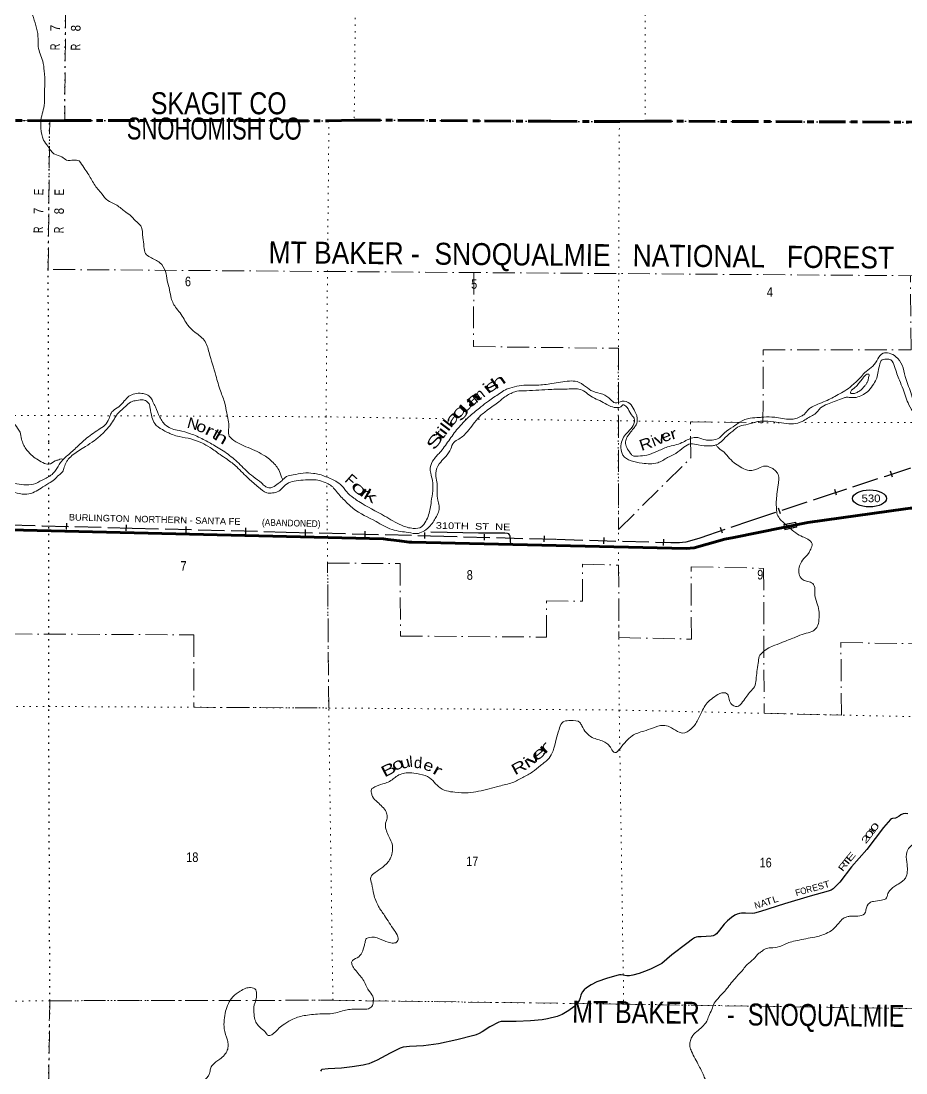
# Model space of a CAD drawing. Header units: feet. Extents: x -1048576 to 137166, y -268550 to 2097152.
# Drawn here: x -205389 to -189268, y 276659 to 295823 of the extents above; entities that cross this region are included whole.
import ezdxf
from ezdxf.enums import TextEntityAlignment as Align

# ---------------------------------------------------------------- set-up
doc = ezdxf.new("R2010")
doc.units = ezdxf.units.FT
doc.header["$LTSCALE"] = 80
for name, pattern in [('DOT_DASHED', [7.7, 5, -1.2, 0.3, -1.2]), ('DOTTED', [1.5, 0.3, -1.2]), ('LONG_DASH_SHORT_DASH', [9.9, 6, -1.2, 1.5, -1.2]), ('LONG_DASHED', [7.5, 6, -1.5])]:
    doc.linetypes.add(name, pattern=pattern)
for name, color, linetype, lineweight in [('11', 7, 'LONG_DASH_SHORT_DASH', 60), ('17', 7, 'Continuous', 25), ('23', 7, 'Continuous', 70), ('29', 7, 'Continuous', 25), ('39', 7, 'Continuous', 13), ('44', 7, 'DOT_DASHED', 13), ('59', 7, 'Continuous', 13), ('6', 7, 'DOTTED', 25), ('63', 7, 'Continuous', 25), ('7', 7, 'DOTTED', 13)]:
    doc.layers.add(name, color=color, linetype=linetype, lineweight=lineweight)
for name, color, linetype in [('12', 7, 'Continuous'), ('30', 7, 'Continuous'), ('41', 7, 'Continuous')]:
    doc.layers.add(name, color=color, linetype=linetype)

msp = doc.modelspace()

# ---------------------------------------------------------------- linework, layer by layer
at = {"layer": '11'}
msp.add_lwpolyline([(-214728.24, 294018.25), (-210210.8, 294028.61), (-210025.17, 294026.93), (-204867.38, 294007.08), (-204592.78, 294013.73), (-199779.82, 294006.8), (-199319.43, 294019.86), (-195737.51, 293996.31), (-194488.76, 293990.36), (-194016.31, 294001.16), (-189219.77, 293980.41), (-188795.9, 293984.1), (-184051.56, 293982.53)], dxfattribs=at)
at = {"layer": '17'}
msp.add_ellipse((-189930.13, 287125.48), major_axis=(309.24, -1), ratio=0.500121, dxfattribs=at)
at = {"layer": '23'}
msp.add_lwpolyline([(-205598.27, 286554.91), (-198788.31, 286387.37), (-198705.22, 286378.21), (-198653.18, 286372.3), (-198491.85, 286351), (-198316.38, 286331.62), (-198268.46, 286328.03), (-193270.97, 286214.62), (-193199.77, 286218.25), (-193125.54, 286227.79), (-192886.9, 286290.85), (-192568.66, 286383.44), (-192401.54, 286416.91), (-191057.26, 286688.75), (-189277.16, 286935.4), (-189187.45, 286945.94), (-189091.37, 286948.29), (-188881.53, 286936.77), (-185797.03, 286689.54), (-185565.24, 286643.51), (-184114.7, 286331.83)], dxfattribs=at)
at = {"layer": '29'}
for points in [[(-196466, 286287.13), (-196473.99, 286356.88), (-196480.8, 286437.81), (-196487.99, 286460.85), (-196504.39, 286478.59), (-196528.59, 286487.92), (-196572.8, 286491.77), (-197053.13, 286493.11), (-197624.13, 286503.92), (-197920.71, 286510.51)], [(-189391.53, 281338.6), (-189434.62, 281311.98), (-189458.27, 281303.96), (-189513.89, 281292.65), (-189533.23, 281286.85), (-189549.54, 281275.05), (-189678.92, 281131.54), (-189979.79, 280732.02), (-190257.17, 280414.98), (-190473.4, 280137.42), (-190513.51, 280093.89), (-190563.78, 280043.62), (-190592.78, 280014.61), (-190612.11, 280001.08), (-190633.11, 279990.34), (-190685.59, 279970.14), (-191010.27, 279876.93), (-191480.58, 279742.71), (-191918.74, 279599.92), (-192028.21, 279569.27), (-192056.44, 279566.05), (-192191.68, 279569.77), (-192261.39, 279569.91), (-192298.12, 279566.05), (-192344.53, 279552.51), (-192385.13, 279531.24), (-192445.15, 279492.84), (-192520.48, 279430.7), (-192578.22, 279371.62), (-192662.68, 279261.78), (-192716.2, 279193.9), (-192744.76, 279175.48), (-192781.5, 279158.08), (-192815.77, 279150.97), (-192995.57, 279139.6), (-193059.92, 279136.81), (-193088.92, 279132.95), (-193118.96, 279121.29), (-193158.53, 279098.14), (-193261.81, 279020.43), (-193535.48, 278812.46), (-193717.54, 278655.62), (-193798.51, 278610.91), (-193920.32, 278549.04), (-194028.68, 278504.81), (-194125.27, 278471.7), (-194241.61, 278439.38), (-194305.08, 278429.16), (-194352.75, 278430.99), (-194457.48, 278444.73), (-194484.9, 278444.63), (-194507.99, 278441.46), (-194703.38, 278384.69), (-194899.43, 278318.16), (-195001.15, 278266.74), (-195088.77, 278211.95), (-195130.69, 278175.87), (-195166.73, 278130.3), (-195188.69, 278075.33), (-195200.29, 278028.92), (-195213.26, 277993.6), (-195233.16, 277963.18), (-195264.1, 277916.78), (-195318.24, 277861.85), (-195409.11, 277794.97), (-195530.28, 277723.66), (-195623.73, 277690.56), (-195799.68, 277642.22), (-195897.13, 277624.23), (-196107.11, 277607.43), (-196369.85, 277595.13), (-196593.82, 277598.58), (-196644.62, 277593.89), (-196686.89, 277583.85), (-196849.66, 277499.46), (-196990.3, 277410.69), (-197042.92, 277377.34), (-197096.13, 277353.72), (-197139.59, 277340.6), (-197446.75, 277260.1), (-197784.84, 277192.55), (-198055.92, 277152.27), (-198312.42, 277140.05), (-198367.35, 277135.66), (-198429.23, 277126), (-198482.45, 277108.32), (-198661.39, 277022.16), (-198901.56, 276892.49), (-198953.2, 276868.84), (-198997.67, 276847.57), (-199051.8, 276828.24), (-199109.81, 276810.84), (-199157.28, 276801.45), (-199355.36, 276768.3), (-199553.7, 276746.93), (-199792.08, 276732.41), (-199907.28, 276722.06), (-199921.87, 276712.23), (-199933.95, 276694.18)], [(-189233.54, 281379.65), (-189279.42, 281384.05), (-189318.61, 281377.72), (-189358.52, 281359), (-189391.53, 281338.6)]]:
    msp.add_lwpolyline(points, dxfattribs=at)
at = {"layer": '39'}
for points in [[(-139726.18, 284721.75), (-139786.61, 284683.23), (-139865.18, 284636.58), (-139935.68, 284589.96), (-139981.99, 284555.51), (-140024.23, 284506.92), (-140030.24, 284490.75), (-140030.24, 284490.75), (-140086.75, 284492.64)], [(-198001.43, 301330.62), (-198155.35, 301303.37), (-198324.72, 301310.78), (-198558.31, 301335.64), (-198787.1, 301398.8), (-198933.75, 301432.03), (-199074.47, 301459.08), (-199219.55, 301470.05), (-199303.58, 301506.07), (-199535.26, 301625.86), (-199737.58, 301700.61), (-199922.11, 301756.83), (-200099.18, 301782.58), (-200322.56, 301813.3), (-200433.23, 301829.64), (-200596.79, 301824.82), (-200705.88, 301818.91), (-200815.39, 301792.8), (-200878.98, 301741.53), (-200970.57, 301702.94), (-201096.05, 301685.23), (-201198.04, 301731.72), (-201308.58, 301754.12), (-201425.62, 301754.43), (-201500.67, 301735.72), (-201574.02, 301700.81), (-201671.3, 301680.52), (-201738.99, 301726.32), (-201805.15, 301747.85), (-201924.54, 301732.04), (-202154.54, 301734.6), (-202311.65, 301749.85), (-202420.46, 301758.08), (-202484.19, 301799.76), (-202577.29, 301886.48), (-202641.03, 301928.16), (-202733.46, 301948.19), (-202793.65, 301965.55), (-202939.63, 301932.09), (-203085.4, 301908.72), (-203166.37, 301896.19), (-203244.38, 301831.06), (-203288.12, 301763.23), (-203335.4, 301620.71), (-203403.78, 301432.13), (-203485.96, 301259.99), (-203557.48, 301115.92), (-203662.71, 300901.81), (-203736.53, 300743.65), (-203765.53, 300606.82), (-203780.85, 300447.49), (-203783.25, 300328.32), (-203757.74, 300192.43), (-203763.22, 300020.78), (-203826.96, 299862.42), (-203944.64, 299731.4), (-204038.02, 299603.94), (-204140.98, 299401.9), (-204252.32, 299084.86), (-204327.86, 298841.86), (-204388.01, 298661.2), (-204499.2, 298251.2), (-204594.95, 298006.59), (-204691.11, 297741.78), (-204800.45, 297523.7), (-204902.37, 297273.15), (-205042.73, 296918.29), (-205115.51, 296711.61), (-205169.37, 296542.95), (-205213.01, 296380.14), (-205239.42, 296271.55), (-205241.7, 296158.44), (-205217.36, 296065.01), (-205179.54, 295938.97), (-205080.53, 295545), (-205074.23, 295356.95), (-204994.85, 295090.66), (-204966.12, 294914.29), (-204956.85, 294673.65), (-204962.41, 294497.97), (-204966.77, 294281.84), (-205004.12, 294131.04), (-205029.33, 293982.01), (-205025.56, 293868.78), (-204979.41, 293655.69), (-204898.98, 293540.93), (-204772.77, 293394.95), (-204646.54, 293350.01), (-204559, 293287.64), (-204429.77, 293291.13), (-204329.11, 293279.03)], [(-209285.05, 295901.51), (-209416.91, 295867.76), (-209492.63, 295715.7), (-209551.84, 295581.49), (-209731.22, 295393.1), (-209854.66, 295276.34), (-209913.14, 295178.49), (-209950.04, 295049.91), (-210044.55, 294966.92), (-210118.55, 294899.69), (-210126.03, 294829.12), (-210114.72, 294689.47), (-210134.47, 294611.06), (-210051.29, 294532.61), (-209930.24, 294431.19), (-209901.53, 294353.84), (-209926.98, 294192.69), (-209943.62, 294067.74), (-209914.65, 293903.49), (-209867.97, 293716.66), (-209846.84, 293663.7), (-209818.47, 293469.16), (-209820.41, 293273.19), (-209820.68, 293160.04), (-209740.25, 293045.28), (-209683.24, 292870.37), (-209664.74, 292787.15), (-209490.62, 292714.99), (-209378.37, 292577.37), (-209282.68, 292518.88), (-209145.46, 292518.17), (-209069.46, 292484.33), (-209006.86, 292386.09), (-208838.96, 292305.96), (-208722.04, 292299.59), (-208648.42, 292247.61), (-208545.89, 292128.37), (-208478.16, 292084.59), (-208302.82, 292073.01), (-208236.62, 292053.51), (-208102.64, 291992.24), (-207958.26, 291946.93), (-207867.72, 291933.01), (-207795.88, 291893.18), (-207696.52, 291816.44), (-207539.66, 291789.07), (-207393.87, 291713.42), (-207267.97, 291652.32), (-207213.97, 291527.98), (-207200.4, 291400.41), (-207166.27, 291191.61), (-207070.56, 291034.11), (-206963.12, 290858.19), (-206882.71, 290642.4), (-206842.75, 290522.39), (-206800.9, 290396.27), (-206666.4, 290361.27), (-206590.51, 290321.36), (-206528.65, 290186.77), (-206555.18, 290072.12), (-206544.55, 289999.16), (-206510.11, 289905.53), (-206509.81, 289820.65), (-206468.83, 289751.14), (-206385.98, 289656.54), (-206313.09, 289568.2), (-206308.63, 289489.3), (-206363.12, 289389.35), (-206296.49, 289291.04), (-206144.01, 289146.55), (-206144.68, 289013.2), (-206146.15, 288940.49), (-206044.37, 288883.91), (-205874.7, 288791.62), (-205736.22, 288653.48), (-205674.7, 288601.74), (-205545.17, 288520.35), (-205452.6, 288407.37), (-205407.71, 288331.71), (-205377.96, 288205.84), (-205347.56, 288112.29), (-205298.76, 288030.49), (-205202.11, 287919.45), (-205106.75, 287844.81), (-204989.04, 287777.8), (-204880.68, 287747.35), (-204766.41, 287809.74), (-204703.42, 287830.71), (-204656.7, 287845.95), (-204613.98, 287837.69)], [(-204329.11, 293279.03), (-204242.88, 293152.03), (-204170.32, 293047.53), (-204055.26, 292849.24), (-203919.49, 292676.8), (-203808.97, 292553.36), (-203667.13, 292481.83), (-203508.07, 292363.49), (-203402.7, 292284.6), (-203303.8, 292185.64), (-203208.84, 292090.8), (-203170.68, 291881.91), (-203149.81, 291715.8), (-203120.15, 291585.89), (-203038.7, 291521.63), (-202859.15, 291419.04), (-202757.39, 291261.43), (-202728.45, 291095.16), (-202692.65, 290969.16), (-202659.68, 290802.81), (-202574.75, 290611.18), (-202492.15, 290504.46), (-202347.31, 290281.33), (-202250.51, 290178.37), (-202050.15, 290006.66), (-201963.81, 289784.69), (-201839.11, 289363.93), (-201755.97, 289083.43), (-201675.77, 288857.54), (-201640.91, 288685.09), (-201605.94, 288417.67), (-201604.6, 288284.28), (-201545.59, 288208.34), (-201252.07, 288052.96), (-200936.44, 287893.11), (-200755.96, 287735.95), (-200695.14, 287649.87), (-200645.38, 287515.51), (-200620.47, 287464.61)], [(-193609.35, 288066.48), (-193351.53, 288142.17), (-193152, 288229.12), (-193057.07, 288233.3), (-192920.67, 288192.19), (-192834.01, 288186.42), (-192702.36, 288210.07), (-192572.99, 288320.65), (-192415.33, 288432.69), (-192294.56, 288517.17), (-192103.43, 288588.13), (-191941.72, 288601.07), (-191856.8, 288609.49), (-191659.14, 288603.53), (-191371.25, 288569.51), (-191274.13, 288581.72), (-191176.45, 288622.21), (-191115.11, 288661.4), (-191038.64, 288750.81), (-190975.21, 288794), (-190704.43, 288911.86), (-190475.97, 289032.6), (-190347.29, 289108.84), (-190222.2, 289207.38), (-190080.11, 289348.02), (-189995.49, 289441.3), (-189872.54, 289533.83), (-189778.99, 289669.37), (-189682.1, 289770.49), (-189575.15, 289770.38), (-189449.28, 289707.26), (-189339.33, 289555.54), (-189280.99, 289346.25), (-189179.95, 289053.27), (-189057.04, 288743.68), (-189023.4, 288710.68), (-188886.51, 288693.81), (-188635.33, 288640.31), (-188296.61, 288524.45), (-188126.73, 288442.26), (-188054.85, 288404.46), (-187926.35, 288371.59), (-187776.75, 288384.78), (-187575.14, 288374.7), (-187385.85, 288354.77), (-187168.35, 288332.25), (-186915.11, 288280.73), (-186760.44, 288245.32), (-186634.73, 288174.12), (-186422.49, 288091.08), (-186285.69, 288070.17), (-186203.18, 288058.43), (-186057.65, 288069.68), (-185893.56, 288100.76), (-185720.87, 288157.94), (-185605.28, 288185.95), (-185499.56, 288224.26), (-185379.2, 288288.54), (-185253.7, 288407.28), (-185128.59, 288606.86), (-185078, 288813.98), (-185034.35, 288976.78), (-184850.21, 289201.45), (-184728.38, 289338.45), (-184596.46, 289475.24), (-184432.55, 289597.26), (-184373.56, 289620.33), (-184300.57, 289637.07), (-184176.15, 289602.26), (-184115.8, 289592.98), (-184087.62, 289589.76)], [(-195509.32, 289118.68), (-195363.96, 289121.84), (-195252.97, 289121.65), (-195142.71, 289085.11), (-195035.33, 289006.18), (-194911.6, 288937.04), (-194783.68, 288875.89), (-194643.9, 288802.39), (-194523.27, 288779.78), (-194460.37, 288796.71), (-194423.41, 288828.31), (-194353.54, 288790.54), (-194281.38, 288665.85), (-194220.44, 288585.83), (-194237.21, 288454.82), (-194330.31, 288341.5), (-194413.08, 288240.09), (-194455.91, 288117.68), (-194450.65, 287978.15), (-194425.73, 287913), (-194276.39, 287813.03), (-194075.48, 287768.62), (-193790.8, 287775.07), (-193609.27, 287870.47), (-193462.44, 287946.35), (-193312.81, 288060.57), (-193190.51, 288120.78), (-193051.69, 288099.83), (-192830.03, 288083.29), (-192757.21, 288091.94), (-192663.48, 288136.55), (-192558.6, 288233.47), (-192422.97, 288354.03), (-192304.22, 288438.56), (-192141.98, 288477.76), (-191991.77, 288521.24), (-191888.6, 288533.33), (-191674.9, 288523.02), (-191491.77, 288497.14), (-191316.43, 288485.57), (-191160.17, 288528.93), (-191062.12, 288587.6), (-190890.42, 288695.32), (-190846.96, 288749.01), (-190730.31, 288829.53), (-190478.09, 288927.56), (-190408.93, 288954.48), (-190356.15, 288969.59), (-190281.6, 288964.07), (-190144.14, 288975.47), (-190042.3, 289021.94), (-189941.94, 289094.71), (-189854.73, 289216.23), (-189800.2, 289318.2), (-189775.57, 289438.95), (-189742.5, 289577.71), (-189717.07, 289637.83), (-189623.74, 289662.24), (-189541.28, 289648.47), (-189475.1, 289527.93), (-189385.3, 289277.61), (-189319.93, 289116.67), (-189214.73, 288829.67), (-189110.91, 288674.03), (-188895.7, 288538.4), (-188652.04, 288412.31), (-188410.29, 288391.33), (-188113.73, 288286.41), (-187817.32, 288274.45), (-187582.87, 288292.01), (-187312.72, 288278.55), (-187117.25, 288264.55), (-186896.12, 288221.76), (-186628.09, 288103.26), (-186502.27, 288038.12), (-186382.45, 287975.11), (-186283.77, 287965.06), (-186101.81, 287981.65), (-185974.4, 287995.27), (-185833.98, 288053.1), (-185686.48, 288062.28), (-185520.17, 288103.43), (-185350.33, 288219.26), (-185206.63, 288339.66), (-185080.2, 288504.86), (-185004.68, 288646.82), (-184956.67, 288825.7), (-184888.82, 288988.03), (-184767.4, 289104.83), (-184654.12, 289217.75), (-184551.14, 289320.77)], [(-190016.93, 289179.05), (-190109.66, 289083.9), (-190174.91, 289050.85), (-190245.84, 289036.1), (-190277.91, 289046.84), (-190273.34, 289073.02), (-190191.06, 289150.18), (-190129.12, 289219.67), (-190069.11, 289293.24), (-190027.67, 289346.97), (-189956.12, 289392.02), (-189942.04, 289389.72), (-189940.52, 289365.45), (-189956.02, 289297.05), (-189962.73, 289264.86), (-189985.85, 289218.84), (-190016.93, 289179.05)], [(-204347.12, 288086.3), (-204217.63, 288202.94), (-203973.91, 288379.95), (-203863.34, 288458.57), (-203786.18, 288582.32), (-203743.71, 288686.55), (-203718.85, 288718.38), (-203610.35, 288795.03), (-203507.28, 288902.09), (-203422.82, 288987.3), (-203316.95, 289033.68), (-203189.7, 289039.23), (-203101.3, 289019.29), (-203023.85, 288957.12), (-202984.94, 288885.63), (-202938.36, 288793.77), (-202861.37, 288608.36), (-202743.44, 288452.44), (-202635.64, 288393.71), (-202511.14, 288362.95), (-202302.45, 288304.23), (-202068.39, 288202.58), (-201858.86, 288085.25), (-201617.78, 287930.92), (-201397.62, 287740.64), (-201161.84, 287523.78), (-201008.8, 287407.57), (-200943.41, 287347.67), (-200875.35, 287320.05), (-200806.52, 287330.8), (-200702.21, 287399.45), (-200638.66, 287448.7), (-200552.38, 287523.76), (-200432.67, 287555.73), (-200246.35, 287588.39), (-200062.82, 287582.72), (-199954.26, 287562.37), (-199833.99, 287521.58), (-199630.11, 287424.57), (-199515.1, 287323.27), (-199462.06, 287251.49), (-199327.21, 287133.63), (-199233.67, 287069.13), (-198764.74, 286805.19), (-198459.36, 286637.46), (-198242.56, 286580.6), (-198090.61, 286609.91), (-198015.95, 286709.45), (-197963.12, 286827.62), (-197915.9, 287067.14), (-197894, 287452.65), (-197925.64, 287584.62), (-197933.69, 287685.81), (-197868.06, 287838.07), (-197742.03, 287983.07), (-197578.1, 288206.12), (-197408.16, 288427.03), (-197208.29, 288631.18), (-197013.31, 288792.99), (-196873.93, 288899.33), (-196773.62, 288970.07), (-196669.39, 289034.68), (-196562.99, 289107.33), (-196483.7, 289136.06), (-196311.3, 289179.1), (-195988.17, 289190.85), (-195719.22, 289217.83), (-195399.43, 289264), (-195260.37, 289255.16), (-195102.79, 289163.12), (-194973.34, 289077.69), (-194792.81, 289023.58), (-194649.4, 288929.8), (-194567.92, 288867.56), (-194436.14, 288897.26), (-194299.78, 288854.13), (-194221.41, 288737.4), (-194172.98, 288637.42), (-194162.47, 288558.4), (-194176.12, 288481.89), (-194215.71, 288420.04), (-194277.86, 288340.45), (-194344.33, 288246.8), (-194376.46, 288154.49), (-194352.27, 288052.98), (-194285.81, 287946.58), (-194250.27, 287907.48), (-194147.55, 287897.35), (-193987.74, 287916.4), (-193808.84, 287981.54), (-193609.35, 288066.48)], [(-206150.29, 287435.19), (-205989.28, 287413.79), (-205884.13, 287423.82), (-205764.36, 287358.8), (-205618.69, 287277.09), (-205458.33, 287223.38), (-205281.14, 287203.69), (-205141.05, 287245.35), (-205024.64, 287313.76), (-204881.59, 287401.84), (-204781.28, 287472.59), (-204703.08, 287547.81), (-204635.2, 287611.12), (-204601.26, 287693.29), (-204558.83, 287795.5), (-204527.68, 287839.34), (-204332.73, 287999.13), (-204216.2, 288073.59), (-204052.62, 288179.45), (-203904.77, 288305.83), (-203816.11, 288399.03), (-203760.22, 288468.64), (-203687.37, 288578.33), (-203647.7, 288644.22), (-203577.52, 288721.63), (-203485.07, 288802.64), (-203396.74, 288879.68), (-203309.43, 288906.23), (-203186.01, 288921.96), (-203103.75, 288898.1), (-203056.35, 288846.64), (-203037.73, 288769.48), (-203004.64, 288609.19), (-202954.56, 288490.99), (-202811.51, 288379.03), (-202629.7, 288288.52), (-202505.32, 288251.69), (-202294.28, 288209.1), (-202097.97, 288136.49), (-201946.25, 288054.66), (-201761.21, 287923.68), (-201635.8, 287838.33), (-201458.99, 287699.43), (-201241.33, 287484.95), (-201062.83, 287329.84), (-200913.5, 287229.88), (-200806.62, 287225.73), (-200694.98, 287257.86), (-200619, 287323.03), (-200514.32, 287409.85), (-200378.35, 287447.56), (-200208.53, 287462.36), (-199950.4, 287453.18), (-199818.24, 287402.05), (-199730.46, 287351.81), (-199661.37, 287275.67), (-199580.61, 287177.07), (-199497.56, 287092.57), (-199337.1, 286943.89), (-198922.15, 286705.27), (-198630.44, 286560.04), (-198471.73, 286524.54), (-198336.9, 286505.69), (-198149.54, 286489.84), (-198039.59, 286538.17), (-197934.88, 286627.01), (-197866.43, 286718.6), (-197820.42, 286798.51), (-197777.96, 286902.74), (-197774.15, 286991.57), (-197798.29, 287095.1), (-197810.37, 287396.42), (-197831.97, 287526.17), (-197833.22, 287564.59), (-197825.78, 287633.15), (-197743.93, 287789.13), (-197653.13, 287888.35), (-197561.43, 288032.01), (-197506.66, 288146.1), (-197414.62, 288206.91), (-197254.42, 288345.16), (-197154.9, 288476.54), (-197039.12, 288613.66), (-196889.3, 288737.98), (-196684.47, 288887.47), (-196573.67, 288978.22), (-196483.85, 289028.97), (-196394.23, 289069.61), (-196240.51, 289086.76), (-195787.99, 289110.08), (-195509.32, 289118.68)], [(-214816.94, 284793.66), (-214753.48, 284828.09), (-214663.7, 284876.82), (-214569.8, 284929.51), (-214467.55, 284996.18), (-214377.73, 285046.92), (-214251.52, 285100.99), (-214096.66, 285174.69), (-213956.25, 285232.51), (-213880.96, 285263.35), (-213807.93, 285282.1), (-213599.66, 285302.2), (-213436.55, 285284.81), (-213307.89, 285260.02), (-213171.74, 285206.79), (-213033.73, 285145.44), (-212897.37, 285102.31), (-212756.69, 285073.25), (-212557.76, 285030.89), (-212339.3, 284955.82), (-212165.23, 284881.63), (-212027.83, 284789.98), (-211907.93, 284731.02), (-211763.26, 284699.85), (-211664.25, 284705.96), (-211431.57, 284735.68), (-211206.8, 284773.64), (-210935.59, 284812.69), (-210818.06, 284836.62), (-210653.44, 284893.96), (-210521.01, 284955.98), (-210434.74, 285031.05), (-210373.87, 285147.04), (-210314.82, 285273.16), (-210233.79, 285388.75), (-210127.14, 285473.51), (-210006.61, 285545.88), (-209872.41, 285595.74), (-209791.19, 285620.39), (-209690.16, 285626.46), (-209479.49, 285565.69), (-209324.08, 285566.64), (-209181.92, 285511.27), (-209048.74, 285510.64), (-208825.33, 285580.95), (-208642.63, 285633.89), (-208548.94, 285676.48), (-208508.5, 285780.75), (-208485.47, 285921.74), (-208500.47, 286178.66), (-208507.21, 286344.49), (-208486.69, 286461.28), (-208450.83, 286638.38), (-208424.22, 286757.07), (-208416.25, 286851.88), (-208352.16, 286927.39), (-208227.4, 287009.77), (-208015.02, 287233.88), (-207905.04, 287383.24), (-207846.4, 287489.17), (-207832.1, 287598), (-207855.06, 287760.11), (-207838.66, 287872.94), (-207805.91, 287995.54), (-207759.9, 288075.45), (-207615.19, 288246.35), (-207549.05, 288323.84), (-207448.65, 288398.62), (-207316.59, 288442.47), (-207166.5, 288479.89), (-207039.49, 288473.32), (-206895.68, 288399.74), (-206802.94, 288294.84), (-206705.97, 288199.95), (-206598.41, 288030.1), (-206474.58, 287865.98), (-206326.71, 287693.3), (-206229.33, 287618.62), (-206057.35, 287540.43), (-205898.64, 287504.94), (-205761.3, 287510.29), (-205641, 287471.52), (-205507.19, 287402.17), (-205336.17, 287376.54), (-205160.43, 287385.17), (-205005.56, 287458.87), (-204823.83, 287564.36), (-204761.88, 287633.85), (-204668.09, 287781.51), (-204519.83, 287928.09), (-204347.12, 288086.3)], [(-191614.2, 286830.52), (-191626.16, 286937.85), (-191629.6, 287067.24), (-191618.76, 287204.43), (-191597.18, 287373.74), (-191582.84, 287484.59), (-191609.04, 287586.14), (-191658.41, 287639.66), (-191692.1, 287670.64), (-191752.08, 287698.11), (-191806.22, 287715.35), (-191923.8, 287689.4), (-192122.71, 287632.74), (-192256.85, 287685.93), (-192370.49, 287754.87), (-192479.48, 287854.04), (-192582.14, 287967.22), (-192679.51, 288041.9), (-192711.02, 288080.92), (-192723.9, 288102.12)], [(-198998.15, 281839.03), (-198928.71, 281880.08), (-198749.92, 281939.16), (-198650.1, 281985.67), (-198574.24, 282044.78), (-198374.83, 282125.67), (-198233.67, 282120.84), (-198024.69, 282076.27), (-197885.27, 281984.58), (-197784.55, 281875.48), (-197640.78, 281799.87), (-197483.88, 281774.52), (-197243.99, 281761.66), (-197053.71, 281790.21), (-196861.05, 281836.89), (-196678.44, 281885.79), (-196437, 281949.68), (-196249.49, 282040.92), (-196071.87, 282142.46), (-195924.18, 282260.75), (-195770.12, 282395.09), (-195696.87, 282524.97), (-195642.11, 282738.07), (-195588.09, 282914.82), (-195539.33, 283031.04), (-195498.34, 283062.56), (-195378.95, 283078.37), (-195208.1, 283044.65), (-195173.01, 282983.34), (-195094.76, 282860.54), (-194981.53, 282771.4), (-194777.16, 282698.62), (-194697.48, 282646.52), (-194638.43, 282572.6), (-194573.41, 282494.52), (-194470.84, 282577.35), (-194365.39, 282702.55), (-194256.44, 282801.41), (-194042.79, 282888.09), (-193884.26, 282943.53), (-193689.54, 282992.19), (-193573.07, 282963.6), (-193431.44, 282881.98), (-193298.79, 282855.09), (-193217.2, 282897.92), (-193095.53, 283026.84), (-193001.01, 283210.85), (-192865.52, 283424.37), (-192754.76, 283513.09), (-192622.17, 283583.19), (-192535.59, 283573.39), (-192492.76, 283495.75), (-192456.59, 283387.93), (-192344.68, 283333.17), (-192244.08, 283418.05), (-192165.23, 283525.6), (-192098.96, 283609.15), (-192028.7, 283690.6), (-191997.77, 283823.34), (-191982.69, 283970.55), (-191959.38, 284125.68), (-191938.78, 284246.51), (-191874.57, 284328.07), (-191768.13, 284402.74), (-191656.16, 284451.03), (-191487.3, 284518.39), (-191277.81, 284599.08), (-191121.18, 284660.62), (-190981.09, 284702.29), (-190919.72, 284743.5), (-190873.87, 284815.33), (-190850.8, 284958.34), (-190854.37, 285081.67), (-190889.8, 285225.84), (-190928.78, 285394.33), (-190938.03, 285535.96), (-191007.37, 285599.98), (-191099.72, 285624.05), (-191177.45, 285672.07), (-191219.76, 285775.97), (-191213.93, 285864.76), (-191152.7, 285998.93), (-191045.27, 286122.07), (-191003.25, 286204.08), (-190979.15, 286298.57), (-191058.13, 286385.01), (-191150.07, 286429.27), (-191275.85, 286496.44), (-191404.77, 286608.12), (-191553.5, 286738.38), (-191614.2, 286830.52)], [(-192838.82, 276304.68), (-192832.67, 276351.42), (-192879.09, 276451.36), (-192941.03, 276581.91), (-193039.76, 276789.99), (-193173.73, 277051.3), (-193202.2, 277140.77), (-193198.43, 277227.59), (-193170.53, 277309.88), (-193079.65, 277413.14), (-192983.09, 277498.11), (-192896.24, 277601.45), (-192860.03, 277695.7), (-192805.18, 277813.83), (-192760.5, 277928.12), (-192673.53, 278037.52), (-192535.23, 278190.36), (-192450.28, 278299.8), (-192357.27, 278409.09), (-192229.3, 278550), (-192158.92, 278637.51), (-192046.02, 278732.25), (-191946.99, 278839.4), (-191885.61, 278880.61), (-191836.46, 278916), (-191731.08, 278938.15), (-191573.2, 278961.28), (-191469.34, 279007.7), (-191377.87, 279040.23), (-191250.09, 279072.04), (-191089.99, 279105.23), (-190930.02, 279132.35), (-190720.77, 279200.93), (-190602.31, 279271.31), (-190493.03, 279386.33), (-190410.58, 279471.58), (-190323.07, 279508.23), (-190264.36, 279517.16), (-190141.27, 279516.73), (-190025.43, 279556.86), (-189995.68, 279631.03), (-189928.48, 279761.04), (-189861.42, 279783.95), (-189713.63, 279807.28), (-189619.9, 279851.88), (-189602.66, 279906.1), (-189566.9, 279978.13), (-189433.57, 280084.59), (-189331.33, 280151.26), (-189275.64, 280210.77), (-189243.05, 280325.3), (-189246.5, 280454.69), (-189258.76, 280646.89), (-189218.36, 280749.14), (-189091.09, 280855.72), (-188976.2, 280948.41), (-188872.94, 281065.57), (-188841.5, 281123.54), (-188785.56, 281195.17), (-188658.56, 281188.6), (-188536.91, 281216.49), (-188491.8, 281251.96), (-188440.06, 281315.59), (-188319.53, 281387.96), (-188133.8, 281491.35), (-187920.28, 281571.97), (-187830.46, 281622.72), (-187622.29, 281737.79), (-187486.06, 281888.65), (-187330.48, 282097.72), (-187247.18, 282225.38), (-187144.81, 282298.11), (-186984.86, 282424.24), (-186889.82, 282533.49), (-186764.2, 282658.29), (-186679.41, 282759.65), (-186624.56, 282877.78), (-186557.11, 283019.9), (-186510.41, 283134.15), (-186436.83, 283280.19), (-186356.47, 283462.47), (-186332.89, 283530.71), (-186365.88, 283596.02), (-186377.88, 283701.34), (-186356, 283785.77), (-186288.98, 284006.71), (-186235.79, 284242.06), (-186197.71, 284429.23), (-186173.71, 284618.69), (-186183.87, 284814.89), (-186188.05, 284907.93)], [(-202242.92, 276387.94), (-202236.01, 276395.2), (-202182.42, 276450.71), (-202129.36, 276479.96), (-202045.51, 276534.87), (-201983.81, 276592.24), (-201954.39, 276650.25), (-201938.56, 276734.8), (-201902.88, 276802.8), (-201767.54, 276909.22), (-201683.2, 276988.36), (-201631.06, 277072.19), (-201615.06, 277164.82), (-201629.32, 277258.06), (-201687.7, 277465.33), (-201686.5, 277624.94), (-201661.13, 277782.04), (-201611.88, 277922.51), (-201532.7, 278046.21), (-201395.46, 278146.53), (-201293.42, 278203.1), (-201206.43, 278213.49), (-201114.45, 278171.25), (-201101.19, 278128.55), (-201099.07, 278033.53), (-201149.09, 277854.69), (-201146.97, 277759.68), (-201127.31, 277634.01), (-201082.75, 277542.19), (-201011.55, 277470.05), (-200926.44, 277387.53), (-200884.97, 277342.25), (-200822.15, 277355.14), (-200688.46, 277479.78), (-200584.03, 277554.49), (-200434.98, 277640.43), (-200203.55, 277708.56), (-200059.91, 277725.91), (-199910.35, 277737.08), (-199793.31, 277736.77), (-199653.71, 277754.19), (-199529.88, 277790.12), (-199420.46, 277812.19), (-199309.27, 277822.1), (-199190.21, 277821.75), (-199060.9, 277829.28), (-198999.48, 277872.51), (-198971.67, 277950.76), (-198981.65, 278056.03), (-199056.15, 278164.61), (-199108.7, 278260.63), (-199161.17, 278360.69), (-199228, 278448.9), (-199302.87, 278539.3), (-199357.64, 278625.26), (-199364.52, 278684), (-199264.13, 278758.78), (-199179.59, 278848.03), (-199134.41, 278986.56), (-199116.93, 279052.89), (-199105.99, 279095.1), (-199048.81, 279128.32), (-198855.6, 279102.24), (-198703.43, 279042.63), (-198602.89, 279024.47), (-198533.74, 279051.38), (-198525.89, 279140.13), (-198594.05, 279262.73), (-198768.29, 279528.88), (-198875.98, 279692.68), (-198962.31, 279914.65), (-199000.88, 280103.34), (-199016.59, 280224.89), (-198940.16, 280312.28), (-198798.93, 280410.5), (-198662.7, 280561.36), (-198628.18, 280671.8), (-198623.43, 280807.09), (-198690.81, 280968.07), (-198733.07, 281073.98), (-198749.84, 281143.02), (-198748.54, 281207.65), (-198724.92, 281277.91), (-198725.02, 281372.88), (-198738.29, 281415.58), (-198807.02, 281509.9), (-198894.15, 281592.46), (-198986.92, 281695.34), (-199003.9, 281754.27), (-199008.93, 281804.89), (-198998.15, 281839.03)]]:
    msp.add_spline(points, degree=3, dxfattribs=at)
at = {"layer": '44'}
for points in [[(-204462.18, 322384.74), (-204450.87, 321148.29), (-204459.15, 320538.22), (-204432.28, 315768.94), (-204445.71, 315203.42), (-204464.17, 310388.57), (-204474.8, 309861.39), (-204489.3, 305042.42), (-204489.12, 304551.4), (-204547.13, 299676.72), (-204552.79, 299195.91), (-204592.78, 294013.73), (-204867.38, 294007.08)], [(-214728.23, 294018.72), (-212850.84, 294022.56), (-212855.72, 292702.54), (-211535.7, 292705.57), (-211530.82, 294025.58), (-204867.38, 294007.08), (-204592.78, 294013.73)], [(-184074.96, 291146.5), (-204893.79, 291297.9), (-204867.38, 294007.08)], [(-197140.49, 291241.52), (-197146.23, 289891.56), (-194506.33, 289861.15), (-194504.13, 286560.83), (-193189.26, 287863.14), (-193191.86, 288523.24), (-191872.07, 288505.36), (-191866.43, 289830.92), (-189171.74, 289831.3), (-189187.4, 291183.68)], [(-206202.81, 284659.34), (-202242.81, 284641.42), (-202242.91, 283321.4), (-199783.82, 283307.52), (-199804.75, 285947.72), (-198484.63, 285938.57), (-198474.17, 284618.47), (-195816.4, 284600.06), (-195819, 285260.09), (-195158.99, 285255.52), (-195161.63, 285926.64), (-194501.57, 285911.75), (-194496.36, 284591.3), (-193176.23, 284561.53), (-193181.44, 285881.98), (-191861.31, 285852.22), (-191850.9, 283211.31), (-190443.72, 283179.58), (-190452.37, 284500.11), (-187812.03, 284457.61)], [(-204885.28, 276412.03), (-204863.95, 277975.14), (-199707.6, 277983.6), (-194409.58, 277912.46), (-189133.95, 277831.66), (-189123.5, 283149.81), (-184141.35, 283103.25)]]:
    msp.add_lwpolyline(points, dxfattribs=at)
at = {"layer": '59'}
for points in [[(-191494.55, 286650.18), (-191272, 286696.13), (-191252.69, 286602.66), (-191475.24, 286556.7)], [(-191485.09, 286643.96), (-191278.21, 286686.67), (-191262.14, 286608.87), (-191469.02, 286566.15)]]:
    msp.add_lwpolyline(points, close=True, dxfattribs=at)
at = {"layer": '6'}
msp.add_line((-204882.58, 287519.56), (-204882.53, 288155.56), dxfattribs=at)
for points in [[(-204592.78, 294013.73), (-204552.79, 299195.91), (-204547.13, 299676.72), (-204489.12, 304551.4), (-204489.3, 305042.42), (-204474.8, 309861.39), (-204464.17, 310388.57), (-204445.71, 315203.42), (-204432.28, 315768.94), (-204459.15, 320538.22), (-204450.87, 321148.29), (-204462.18, 322384.74)], [(-214728.24, 294018.25), (-210210.8, 294028.61), (-210025.17, 294026.93), (-204867.38, 294007.08), (-204592.78, 294013.73), (-199779.82, 294006.8), (-199319.43, 294019.86), (-194488.76, 293990.36), (-194016.31, 294001.16), (-189219.77, 293980.41), (-188795.9, 293984.1), (-184051.56, 293982.53)], [(-204882.53, 288155.56), (-204884.89, 288638.55), (-204893.79, 291297.9), (-204867.38, 294007.08)], [(-204885.28, 276412.03), (-204863.95, 277975.14), (-204882.91, 283336.31), (-204882.59, 287383.88)]]:
    msp.add_lwpolyline(points, dxfattribs=at)
at = {"layer": '63'}
for p, q in [((-189513.41, 287515.02), (-189547.71, 287620.18)), ((-190530.71, 287186.26), (-190565, 287291.42)), ((-191555.41, 286846.31), (-191590.07, 286951.35)), ((-204558.28, 286562.16), (-204555.4, 286672.73)), ((-203470.81, 286533.82), (-203467.93, 286644.39)), ((-202383.31, 286505.86), (-202380.47, 286616.43)), ((-201295.83, 286477.94), (-201292.99, 286588.51)), ((-200208.37, 286449.89), (-200205.49, 286560.46)), ((-199120.9, 286421.55), (-199118.02, 286532.12)), ((-192611.24, 286490.92), (-192647.11, 286595.55)), ((-198033.43, 286393.21), (-198030.55, 286503.78)), ((-196946.09, 286363.13), (-196943.02, 286473.7)), ((-195858.67, 286332.87), (-195855.6, 286443.44)), ((-194771.32, 286301.89), (-194768.15, 286412.46)), ((-193683.92, 286270.73), (-193680.75, 286381.29))]:
    msp.add_line(p, q, dxfattribs=at)
at = {"layer": '63', "linetype": 'LONG_DASHED'}
msp.add_lwpolyline([(-205611.33, 286646.56), (-205006.15, 286628.45), (-203362.28, 286585.61), (-200556.6, 286513.58), (-197926.41, 286445.04), (-195631.12, 286381.16), (-193551.78, 286321.56), (-193476.88, 286322.68), (-193394.76, 286324.71), (-193338.14, 286328.75), (-193273.72, 286338.18), (-193206.73, 286353.01), (-193016.49, 286409.7), (-192091.93, 286726.7), (-190803.87, 287151.67), (-189635.78, 287532.54), (-188800.79, 287804.89)], dxfattribs=at)
at = {"layer": '7'}
for p, q in [((-199263.67, 299480.59), (-199319.43, 294019.86)), ((-199802.12, 291708.52), (-199779.82, 294006.8)), ((-194488.76, 293990.36), (-194510.54, 288871.02)), ((-197273.8, 288572.63), (-197340.59, 288573.38)), ((-196198.66, 288560.56), (-197078.84, 288570.44)), ((-192312.61, 288511.33), (-194157.1, 288536.31)), ((-191655.13, 288502.42), (-192039.24, 288507.62)), ((-191573.16, 288503.38), (-191655.13, 288502.42)), ((-190367.42, 288511.13), (-191191.77, 288507.83)), ((-199812.85, 286969.52), (-199817.86, 287395.6))]:
    msp.add_line(p, q, dxfattribs=at)
for points in [[(-194016.31, 294001.16), (-194030.42, 299402.65), (-193927.69, 304793.73), (-193876.02, 310254.53)], [(-199819.35, 287522.78), (-199832.16, 288612.7), (-199805.86, 291322.77)], [(-197691.91, 288579.07), (-199832.16, 288612.7), (-204884.89, 288638.55), (-210230.74, 288639.92), (-214779.31, 288713.89)], [(-194510.96, 288771.36), (-194511.94, 288541.12), (-194491.15, 283270.84), (-194409.58, 277912.46)], [(-194212.14, 288537.06), (-194511.94, 288541.12), (-196198.66, 288560.56)], [(-188853.65, 288511.27), (-189158.59, 288511.3), (-190367.42, 288511.13)], [(-199707.6, 277983.6), (-199783.82, 283307.52), (-199812.85, 286969.52)], [(-214830.54, 283392.83), (-210272.93, 283348.67), (-204882.91, 283336.31), (-199783.82, 283307.52), (-194491.15, 283270.84), (-189123.5, 283149.81), (-184141.35, 283103.25)], [(-186545.02, 277818.5), (-189133.95, 277831.66), (-194409.58, 277912.46), (-199707.6, 277983.6), (-204863.95, 277975.14), (-210245.44, 277910.54), (-214883.08, 277936.18)]]:
    msp.add_lwpolyline(points, dxfattribs=at)

# ---------------------------------------------------------------- texts
at = {"layer": '12'}
for s, width, p in [('SKAGIT CO', 0.85, (-203025.13, 294126.82)), ('SNOHOMISH CO', 0.75, (-203462.83, 293666.02))]:
    msp.add_text(s, height=400, rotation=359.94, dxfattribs=dict(at, width=width)).set_placement(p)
at = {"layer": '17', "width": 1.1}
msp.add_text('530', height=140, dxfattribs=at).set_placement((-189904.08, 287057.17), align=Align.CENTER)
at = {"layer": '30', "width": 1.25}
msp.add_text('310TH  ST  NE', height=120, rotation=358.727, dxfattribs=at).set_placement((-197834.05, 286575.1))
at = {"layer": '30'}
for s, rotation, width, p in [('0', 53.017, 1.85, (-189789.78, 281100.63)), ('2', 53.017, 1.75, (-189953.09, 280883.85)), ('0', 53.017, 1.85, (-189887.17, 280971.51)), ('T', 52.08, 1.8, (-190299.45, 280471.95)), ('E', 50.27, 1.65, (-190228.86, 280558.88)), ('R', 52.08, 1.45, (-190369.56, 280384.57)), ('F', 15.928, 1.05, (-191216.1, 279890.99)), ('O', 15.928, 0.9, (-191120.91, 279919.7)), ('R', 16.018, 0.95, (-191014.3, 279948.45)), ('T', 16.526, 1.2, (-190696.47, 280037.81)), ('A', 18.05, 1.1, (-191841.18, 279698.64)), ('T', 18.05, 1.2, (-191745.39, 279730.33)), ('L', 18.05, 1.2, (-191629.57, 279767.78)), ('N', 15.641, 0.95, (-191957.07, 279661.88))]:
    msp.add_text(s, height=120, rotation=rotation, dxfattribs=dict(at, width=width)).set_placement(p, align=Align.CENTER)
for s, rotation, p in [('1', 53.017, (-189838.26, 281036.33)), ('E', 16.018, (-190905.31, 279978.04)), ('S', 16.018, (-190803.33, 280007.3))]:
    msp.add_text(s, height=120, rotation=rotation, dxfattribs=at).set_placement(p, align=Align.CENTER)
at = {"layer": '41'}
for s, rotation, width, p in [('i', 38.9, 1.65, (-196840.82, 289052.32)), ('s', 35.132, 1.9, (-196768.4, 289099.77)), ('h', 34.95, 1.75, (-196639.26, 289177.2)), ('a', 41.873, 2, (-197097.8, 288860.25)), ('g', 48.106, 2.05, (-197341.6, 288650.98)), ('u', 43.111, 2.1, (-197216.15, 288760.8)), ('a', 51.939, 1.85, (-197457.09, 288526.75)), ('N', 344.921, 1.05, (-202279.19, 288391.45)), ('o', 338.993, 1.2, (-202133.33, 288340.17)), ('r', 334.062, 1.5, (-201994.81, 288277.23)), ('i', 53.637, 1.55, (-197632.65, 288300.7)), ('l', 52.921, 1.5, (-197579.37, 288370.29)), ('l', 52.921, 1.5, (-197531.29, 288433.91)), ('t', 331.549, 1.35, (-201883.93, 288216.66)), ('h', 329.956, 1.55, (-201790.28, 288154.01)), ('S', 53.736, 1.7, (-197776.52, 288108.12)), ('t', 53.637, 1.65, (-197683.19, 288232.04)), ('R', 18.718, 1.2, (-193976.94, 288026.6)), ('v', 23.301, 1.35, (-193723.2, 288125.61)), ('e', 20.674, 1.2, (-193605.37, 288174.81)), ('r', 17.096, 1.25, (-193476.16, 288211.63)), ('o', 316.626, 1.95, (-199292.73, 287234.37)), ('r', 323.721, 1.9, (-199175.86, 287152.37)), ('k', 330.475, 1.65, (-199073.48, 287086.56)), ('r', 42.307, 2.15, (-195789.35, 282513.58)), ('v', 37.625, 1.85, (-196007.52, 282317.2)), ('e', 39.862, 1.85, (-195901.39, 282408.75)), ('B', 26.78, 1.5, (-198649.96, 282099.81)), ('o', 30.033, 1.45, (-198484.88, 282201.72)), ('u', 15.278, 1.2, (-198367.15, 282218.14)), ('e', 339.412, 1.2, (-197996.53, 282170.01)), ('R', 27.959, 1.4, (-196272.94, 282140.92)), ('i', 31.554, 1.35, (-196122.89, 282228.08)), ('r', 330.274, 1.65, (-197845.3, 282091.18))]:
    msp.add_text(s, height=200, rotation=rotation, dxfattribs=dict(at, width=width)).set_placement(p, align=Align.CENTER)
for s, rotation, p in [('m', 37.719, (-197005.31, 288925.61)), ('i', 21.316, (-193833.1, 288079.42)), ('F', 318.422, (-199445.35, 287388.36)), ('l', 5.647, (-198274.51, 282232.64)), ('d', 355.576, (-198162.42, 282212.11))]:
    msp.add_text(s, height=200, rotation=rotation, dxfattribs=at).set_placement(p, align=Align.CENTER)
at = {"layer": '44'}
for s, rotation, width, p in [('MT BAKER -  SNOQUALMIE   NATIONAL   FOREST', 359.503, 0.9, (-200880.94, 291411.25)), ('MT BAKER', 359.45, 0.85, (-195350.67, 277576.38)), ('-  SNOQUALMIE', 359.45, 0.8, (-192530.72, 277528.63))]:
    msp.add_text(s, height=400, rotation=rotation, dxfattribs=dict(at, width=width)).set_placement(p)
at = {"layer": '6'}
for s, rotation, width, p in [('7', 89.558, 0.9, (-204679.8, 295695.81)), ('8', 89.558, 0.9, (-204304.81, 295692.84)), ('R', 89.558, 0.7, (-204682.45, 295352.09)), ('R', 89.558, 0.7, (-204307.47, 295349.12)), ('E', 89.441, 0.75, (-204980.06, 292706.98)), ('E', 89.441, 0.75, (-204605.07, 292703.63)), ('7', 89.441, 0.9, (-204983.41, 292363.27)), ('8', 89.441, 0.9, (-204608.42, 292359.92)), ('R', 89.441, 0.7, (-204986.76, 292019.55)), ('R', 89.441, 0.7, (-204611.77, 292016.21))]:
    msp.add_text(s, height=175, rotation=rotation, dxfattribs=dict(at, width=width)).set_placement(p, align=Align.CENTER)
at = {"layer": '63'}
for s, width, p in [('BURLINGTON  NORTHERN - SANTA FE', 1.05, (-204518.87, 286725.01)), ('(ABANDONED)', 0.95, (-201001.61, 286631.73))]:
    msp.add_text(s, height=120, rotation=358.507, dxfattribs=dict(at, width=width)).set_placement(p)
at = {"layer": '7', "width": 0.85}
for s, p in [('6', (-202403.36, 290991.48)), ('5', (-197189.41, 290944.84)), ('4', (-191802.53, 290798.8)), ('7', (-202483.99, 285808.31)), ('8', (-197269.55, 285644.03)), ('9', (-191977.08, 285649.71)), ('18', (-202379.32, 280502.49)), ('17', (-197278.99, 280426.71)), ('16', (-191934.68, 280403.39))]:
    msp.add_text(s, height=175, dxfattribs=at).set_placement(p)

doc.saveas('drawing.dxf')
